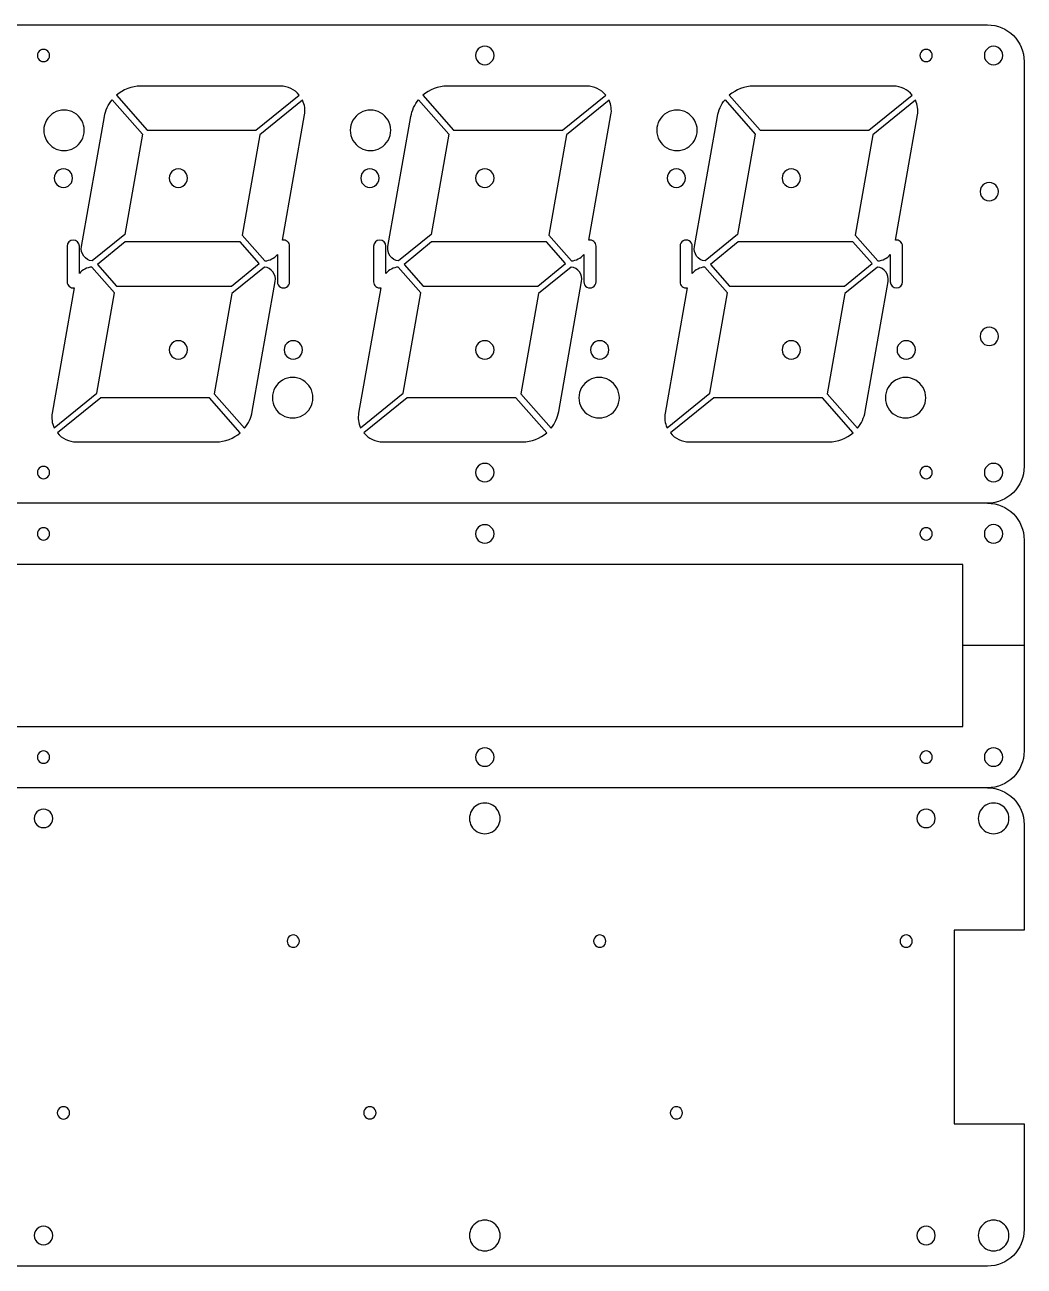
# Model space of a CAD drawing. Extents: x 0 to 528, y 0 to 405.
# Drawn here: x 139.1 to 302.1, y 202.5 to 404.9 of the extents above; entities that cross this region are included whole.
import ezdxf

# ---------------------------------------------------------------- set-up
doc = ezdxf.new("R2010")
doc.units = 0
doc.layers.add('Capa_1', color=7, linetype='CONTINUOUS')

msp = doc.modelspace()

# ---------------------------------------------------------------- linework, layer by layer
at = {"layer": 'Capa_1', "color": 7}
for points in [[(132.099751, 404.932441), (296.09947, 404.932441)], [(302.099442, 398.932453), (302.099442, 332.93257)], [(180.746134, 394.93246), (157.947785, 394.93246)], [(230.746045, 394.93246), (207.947697, 394.93246)], [(280.745965, 394.93246), (257.9476, 394.93246)], [(153.29649, 392.722633), (158.234193, 387.101506), (155.352463, 370.758411), (150.026965, 366.43251)], [(153.993168, 393.444772), (159.010958, 387.732473), (176.748763, 387.732473), (183.827722, 393.48271)], [(203.296401, 392.722633), (208.234102, 387.101506), (205.352374, 370.758411), (200.026877, 366.43251)], [(203.99308, 393.444772), (209.01087, 387.732473), (226.748672, 387.732473), (233.827634, 393.48271)], [(253.296313, 392.722633), (258.234011, 387.101506), (255.352281, 370.758411), (250.026788, 366.43251)], [(253.992986, 393.444772), (259.010774, 387.732473), (276.748594, 387.732473), (283.827535, 393.48271)], [(184.366942, 392.632375), (177.409209, 386.980613), (174.527481, 370.637517), (178.22124, 366.43251)], [(234.366851, 392.632375), (227.409121, 386.980613), (224.527393, 370.637517), (228.221149, 366.43251)], [(284.366755, 392.632375), (277.409019, 386.980613), (274.527315, 370.637517), (278.22105, 366.43251)], [(148.299189, 368.765128), (152.038948, 389.974357)], [(181.084929, 369.818842), (184.685357, 390.237874)], [(198.2991, 368.765128), (202.03886, 389.974357)], [(231.084841, 369.818842), (234.685269, 390.237874)], [(248.299012, 368.765128), (252.038772, 389.974357)], [(281.084763, 369.818842), (284.68518, 390.237874)], [(145.949727, 368.832507), (145.949727, 363.032517)], [(147.949722, 364.391748), (147.949722, 368.832507)], [(182.249663, 363.032517), (182.249663, 368.832507)], [(195.949639, 368.832507), (195.949639, 363.032517)], [(197.949634, 364.391748), (197.949634, 368.832507)], [(232.249574, 363.032517), (232.249574, 368.832507)], [(245.949548, 368.832507), (245.949548, 363.032517)], [(247.949546, 364.391748), (247.949546, 368.832507)], [(282.249483, 363.032517), (282.249483, 368.832507)], [(180.249665, 367.473273), (180.249665, 363.032517)], [(230.249577, 367.473273), (230.249577, 363.032517)], [(280.249475, 367.473273), (280.249475, 363.032517)], [(143.832448, 339.232645), (150.790178, 344.884411), (153.671906, 361.227503), (149.97815, 365.432511)], [(178.172425, 365.432511), (172.846925, 361.10661), (169.965197, 344.763517), (174.902898, 339.142391)], [(193.83236, 339.232645), (200.79009, 344.884411), (203.671818, 361.227503), (199.978061, 365.432511)], [(228.172334, 365.432511), (222.846836, 361.10661), (219.965108, 344.763517), (224.902809, 339.142391)], [(243.832271, 339.232645), (250.790001, 344.884411), (253.67173, 361.227503), (249.977973, 365.432511)], [(278.172235, 365.432511), (272.846738, 361.10661), (269.965007, 344.763517), (274.902732, 339.142391)], [(176.160439, 341.890663), (179.900199, 363.099896)], [(226.160351, 341.890663), (229.90011, 363.099896)], [(276.160267, 341.890663), (279.900014, 363.099896)], [(147.114458, 362.046178), (143.514033, 341.627147)], [(197.11437, 362.046178), (193.513942, 341.627147)], [(247.114281, 362.046178), (243.513854, 341.627147)], [(174.206222, 338.420249), (169.188432, 344.132551), (151.450627, 344.132551), (144.371665, 338.38231)], [(224.206131, 338.420249), (219.188341, 344.132551), (201.450539, 344.132551), (194.371577, 338.38231)], [(274.206032, 338.420249), (269.188244, 344.132551), (251.450451, 344.132551), (244.371488, 338.38231)], [(147.453257, 336.932563), (170.251602, 336.932563)], [(197.453168, 336.932563), (220.251514, 336.932563)], [(247.453077, 336.932563), (270.251418, 336.932563)], [(296.09947, 326.93258), (132.099751, 326.93258)], [(302.100183, 320.932764), (302.100183, 303.732773), (292.100189, 303.732773), (292.100189, 316.932766), (136.10026, 316.932766), (136.10026, 303.732773), (126.100286, 303.732773), (126.100286, 320.932764)], [(136.10026, 303.732773), (136.10026, 290.532779), (292.100189, 290.532779), (292.100189, 303.732773)], [(302.100183, 303.732773), (302.100183, 286.532781)], [(296.100186, 280.532785), (132.100265, 280.532785)], [(302.100015, 274.532518), (302.100015, 257.332547), (290.700036, 257.332547), (290.700036, 225.732603), (302.100015, 225.732603), (302.100015, 208.532635)], [(296.100027, 202.532644), (132.100308, 202.532644)]]:
    msp.add_lwpolyline(points, dxfattribs=at)
for points in [[(143.099731, 399.932449)], [(215.599602, 399.932449)], [(287.099472, 399.932449)], [(298.599461, 399.932449)], [(153.993168, 393.444772)], [(203.99308, 393.444772)], [(253.992986, 393.444772)], [(148.74972, 387.732473)], [(198.749632, 387.732473)], [(248.749544, 387.732473)], [(146.849724, 379.932485)], [(165.599691, 379.932485)], [(196.849636, 379.932485)], [(215.599602, 379.932485)], [(246.849548, 379.932485)], [(265.599522, 379.932485)], [(297.899454, 377.732489)], [(154.032263, 362.332518), (172.770064, 362.332518), (177.27633, 365.992958), (174.167127, 369.532506), (155.429327, 369.532506), (150.923057, 365.872065)], [(204.032172, 362.332518), (222.769975, 362.332518), (227.276242, 365.992958), (224.167039, 369.532506), (205.429235, 369.532506), (200.922969, 365.872065)], [(254.032091, 362.332518), (272.769876, 362.332518), (277.276146, 365.992958), (274.166953, 369.532506), (255.429142, 369.532506), (250.92288, 365.872065)], [(180.249665, 367.473273)], [(230.249577, 367.473273)], [(280.249475, 367.473273)], [(147.949722, 364.391748)], [(197.949634, 364.391748)], [(247.949546, 364.391748)], [(297.899454, 354.132531)], [(165.599691, 351.932536)], [(184.34966, 351.932536)], [(215.599602, 351.932536)], [(234.349569, 351.932536)], [(265.599522, 351.932536)], [(284.349477, 351.932536)], [(186.049655, 344.132551)], [(236.049566, 344.132551)], [(286.049475, 344.132551)], [(176.160439, 341.890663)], [(226.160351, 341.890663)], [(276.160267, 341.890663)], [(174.206222, 338.420249)], [(224.206131, 338.420249)], [(274.206032, 338.420249)], [(143.099731, 331.932571)], [(215.599602, 331.932571)], [(287.099472, 331.932571)], [(298.599461, 331.932571)], [(143.100258, 321.932763)], [(215.600228, 321.932763)], [(287.100191, 321.932763)], [(298.600185, 321.932763)], [(143.100258, 285.532782)], [(215.600228, 285.532782)], [(287.100191, 285.532782)], [(298.600185, 285.532782)], [(143.600296, 275.532514)], [(216.600169, 275.532514)], [(287.60004, 275.532514)], [(299.600022, 275.532514)], [(183.850226, 255.53255)], [(233.850138, 255.53255)], [(283.850049, 255.53255)], [(146.350291, 227.5326)], [(196.350203, 227.5326)], [(246.350114, 227.5326)], [(143.600296, 207.532636)], [(216.600169, 207.532636)], [(287.60004, 207.532636)], [(299.600022, 207.532636)]]:
    msp.add_lwpolyline(points, close=True, dxfattribs=at)
for points in [[(296.09947, 404.932441), (299.413165, 404.932432), (302.099441, 402.246148), (302.099442, 398.932453)], [(141.59937, 400.799523), (141.289785, 400.620611), (141.099285, 400.290014), (141.099736, 399.932449)], [(142.600096, 400.799523), (142.290511, 400.978436), (141.908956, 400.978436), (141.59937, 400.799523)], [(143.099731, 399.932449), (143.100181, 400.290014), (142.909681, 400.620611), (142.600096, 400.799523)], [(213.349292, 401.232394), (212.885031, 400.964203), (212.599218, 400.468607), (212.599608, 399.932449)], [(214.849919, 401.232394), (214.385658, 401.500586), (213.813553, 401.500586), (213.349292, 401.232394)], [(215.599602, 399.932449), (215.599992, 400.468607), (215.31418, 400.964203), (214.849919, 401.232394)], [(285.598372, 400.80168), (285.288407, 400.622192), (285.098112, 400.290629), (285.099491, 399.932449)], [(286.600591, 400.80168), (286.290627, 400.981169), (285.908336, 400.981169), (285.598372, 400.80168)], [(287.099472, 399.932449), (287.100851, 400.290629), (286.910556, 400.622192), (286.600591, 400.80168)], [(296.349461, 401.231487), (295.88536, 400.963538), (295.599461, 400.468348), (295.599461, 399.932449)], [(297.849461, 401.231487), (297.385359, 401.499436), (296.813563, 401.499436), (296.349461, 401.231487)], [(298.599461, 399.932449), (298.599461, 400.468348), (298.313562, 400.963538), (297.849461, 401.231487)], [(141.099736, 399.932449), (141.099285, 399.574885), (141.289785, 399.244288), (141.59937, 399.065376)], [(141.59937, 399.065376), (141.908956, 398.886463), (142.290511, 398.886463), (142.600096, 399.065376)], [(142.600096, 399.065376), (142.909681, 399.244288), (143.100181, 399.574885), (143.099731, 399.932449)], [(212.599608, 399.932449), (212.599218, 399.396292), (212.885031, 398.900696), (213.349292, 398.632504)], [(214.849919, 398.632504), (215.31418, 398.900696), (215.599992, 399.396292), (215.599602, 399.932449)], [(285.099491, 399.932449), (285.098112, 399.57427), (285.288407, 399.242707), (285.598372, 399.063218)], [(285.598372, 399.063218), (285.908336, 398.88373), (286.290627, 398.88373), (286.600591, 399.063218)], [(286.600591, 399.063218), (286.910556, 399.242707), (287.100851, 399.57427), (287.099472, 399.932449)], [(295.599461, 399.932449), (295.599461, 399.396551), (295.88536, 398.901361), (296.349461, 398.633412)], [(297.849461, 398.633412), (298.313562, 398.901361), (298.599461, 399.396551), (298.599461, 399.932449)], [(213.349292, 398.632504), (213.813553, 398.364313), (214.385658, 398.364313), (214.849919, 398.632504)], [(296.349461, 398.633412), (296.813563, 398.365462), (297.385359, 398.365462), (297.849461, 398.633412)], [(157.947785, 394.93246), (156.492802, 394.93246), (155.08739, 394.403757), (153.993168, 393.444772)], [(183.827722, 393.48271), (183.06782, 394.40094), (181.938021, 394.93246), (180.746134, 394.93246)], [(207.947697, 394.93246), (206.492714, 394.93246), (205.087302, 394.403757), (203.99308, 393.444772)], [(233.827634, 393.48271), (233.067732, 394.40094), (231.937933, 394.93246), (230.746045, 394.93246)], [(257.9476, 394.93246), (256.492619, 394.932459), (255.087207, 394.403757), (253.992986, 393.444772)], [(283.827535, 393.48271), (283.067637, 394.400935), (281.937846, 394.932454), (280.745965, 394.93246)], [(152.038948, 389.974357), (152.216755, 390.982746), (152.649669, 391.928853), (153.29649, 392.722633)], [(202.03886, 389.974357), (202.216666, 390.982746), (202.649581, 391.928853), (203.296401, 392.722633)], [(252.038772, 389.974357), (252.216578, 390.982746), (252.649492, 391.928853), (253.296313, 392.722633)], [(147.100105, 390.591453), (146.07889, 391.181234), (144.820564, 391.181234), (143.799348, 390.591453)], [(184.685357, 390.237874), (184.828519, 391.049783), (184.717308, 391.886095), (184.366942, 392.632375)], [(197.100017, 390.591453), (196.078801, 391.181234), (194.820475, 391.181234), (193.79926, 390.591453)], [(234.685269, 390.237874), (234.82843, 391.049783), (234.717218, 391.886095), (234.366851, 392.632375)], [(247.099928, 390.591453), (246.078713, 391.181234), (244.820387, 391.181234), (243.799171, 390.591453)], [(284.68518, 390.237874), (284.828339, 391.049784), (284.717124, 391.886096), (284.366755, 392.632375)], [(143.799348, 390.591453), (142.778132, 390.001672), (142.14926, 388.911762), (142.149733, 387.732473)], [(148.74972, 387.732473), (148.750193, 388.911762), (148.121321, 390.001672), (147.100105, 390.591453)], [(193.79926, 390.591453), (192.778044, 390.001672), (192.149172, 388.911762), (192.149644, 387.732473)], [(198.749632, 387.732473), (198.750104, 388.911762), (198.121232, 390.001672), (197.100017, 390.591453)], [(243.799171, 390.591453), (242.777956, 390.001672), (242.149084, 388.911762), (242.149556, 387.732473)], [(248.749544, 387.732473), (248.750016, 388.911762), (248.121144, 390.001672), (247.099928, 390.591453)], [(142.149733, 387.732473), (142.14926, 386.553184), (142.778132, 385.463274), (143.799348, 384.873493)], [(147.100105, 384.873493), (148.121321, 385.463274), (148.750193, 386.553184), (148.74972, 387.732473)], [(192.149644, 387.732473), (192.149172, 386.553184), (192.778044, 385.463274), (193.79926, 384.873493)], [(197.100017, 384.873493), (198.121232, 385.463274), (198.750104, 386.553184), (198.749632, 387.732473)], [(242.149556, 387.732473), (242.149084, 386.553184), (242.777956, 385.463274), (243.799171, 384.873493)], [(247.099928, 384.873493), (248.121144, 385.463274), (248.750016, 386.553184), (248.749544, 387.732473)], [(143.799348, 384.873493), (144.820564, 384.283712), (146.07889, 384.283712), (147.100105, 384.873493)], [(193.79926, 384.873493), (194.820475, 384.283712), (196.078801, 384.283712), (197.100017, 384.873493)], [(243.799171, 384.873493), (244.820387, 384.283712), (246.078713, 384.283712), (247.099928, 384.873493)], [(144.599472, 381.232263), (144.13524, 380.964117), (143.849412, 380.468595), (143.849731, 379.932485)], [(146.099983, 381.232263), (145.635752, 381.50041), (145.063703, 381.50041), (144.599472, 381.232263)], [(146.849724, 379.932485), (146.850043, 380.468595), (146.564215, 380.964117), (146.099983, 381.232263)], [(163.34938, 381.23243), (162.885119, 380.964239), (162.599307, 380.468642), (162.599697, 379.932485)], [(164.850007, 381.23243), (164.385746, 381.500622), (163.813641, 381.500622), (163.34938, 381.23243)], [(165.599691, 379.932485), (165.600081, 380.468642), (165.314268, 380.964239), (164.850007, 381.23243)], [(194.599383, 381.232263), (194.135152, 380.964117), (193.849324, 380.468595), (193.849642, 379.932485)], [(196.099895, 381.232263), (195.635663, 381.50041), (195.063615, 381.50041), (194.599383, 381.232263)], [(196.849636, 379.932485), (196.849955, 380.468595), (196.564126, 380.964117), (196.099895, 381.232263)], [(213.349292, 381.23243), (212.885031, 380.964239), (212.599218, 380.468642), (212.599608, 379.932485)], [(214.849919, 381.23243), (214.385658, 381.500622), (213.813553, 381.500622), (213.349292, 381.23243)], [(215.599602, 379.932485), (215.599992, 380.468642), (215.31418, 380.964239), (214.849919, 381.23243)], [(244.599295, 381.232263), (244.135064, 380.964117), (243.849235, 380.468595), (243.849554, 379.932485)], [(246.099807, 381.232263), (245.635575, 381.50041), (245.063526, 381.50041), (244.599295, 381.232263)], [(246.849548, 379.932485), (246.849866, 380.468595), (246.564038, 380.964117), (246.099807, 381.232263)], [(263.349522, 381.231523), (262.885421, 380.963574), (262.599523, 380.468384), (262.599523, 379.932485)], [(264.849522, 381.231523), (264.385421, 381.499472), (263.813624, 381.499472), (263.349522, 381.231523)], [(265.599522, 379.932485), (265.599522, 380.468384), (265.313624, 380.963574), (264.849522, 381.231523)], [(143.849731, 379.932485), (143.849412, 379.396376), (144.13524, 378.900854), (144.599472, 378.632707)], [(144.599472, 378.632707), (145.063703, 378.36456), (145.635752, 378.36456), (146.099983, 378.632707)], [(146.099983, 378.632707), (146.564215, 378.900854), (146.850043, 379.396376), (146.849724, 379.932485)], [(162.599697, 379.932485), (162.599307, 379.396328), (162.885119, 378.900731), (163.34938, 378.63254)], [(163.34938, 378.63254), (163.813641, 378.364349), (164.385746, 378.364349), (164.850007, 378.63254)], [(164.850007, 378.63254), (165.314268, 378.900731), (165.600081, 379.396328), (165.599691, 379.932485)], [(193.849642, 379.932485), (193.849324, 379.396376), (194.135152, 378.900854), (194.599383, 378.632707)], [(194.599383, 378.632707), (195.063615, 378.36456), (195.635663, 378.36456), (196.099895, 378.632707)], [(196.099895, 378.632707), (196.564126, 378.900854), (196.849955, 379.396376), (196.849636, 379.932485)], [(212.599608, 379.932485), (212.599218, 379.396328), (212.885031, 378.900731), (213.349292, 378.63254)], [(213.349292, 378.63254), (213.813553, 378.364349), (214.385658, 378.364349), (214.849919, 378.63254)], [(214.849919, 378.63254), (215.31418, 378.900731), (215.599992, 379.396328), (215.599602, 379.932485)], [(243.849554, 379.932485), (243.849235, 379.396376), (244.135064, 378.900854), (244.599295, 378.632707)], [(244.599295, 378.632707), (245.063526, 378.36456), (245.635575, 378.36456), (246.099807, 378.632707)], [(246.099807, 378.632707), (246.564038, 378.900854), (246.849866, 379.396376), (246.849548, 379.932485)], [(262.599523, 379.932485), (262.599523, 379.396587), (262.885421, 378.901397), (263.349522, 378.633447)], [(263.349522, 378.633447), (263.813624, 378.365498), (264.385421, 378.365498), (264.849522, 378.633447)], [(264.849522, 378.633447), (265.313624, 378.901397), (265.599522, 379.396587), (265.599522, 379.932485)], [(295.649454, 379.031527), (295.185353, 378.763578), (294.899455, 378.268388), (294.899455, 377.732489)], [(297.149454, 379.031527), (296.685352, 379.299476), (296.113556, 379.299476), (295.649454, 379.031527)], [(297.899454, 377.732489), (297.899454, 378.268388), (297.613555, 378.763578), (297.149454, 379.031527)], [(294.899455, 377.732489), (294.899455, 377.196591), (295.185353, 376.701401), (295.649454, 376.433452)], [(297.149454, 376.433452), (297.613555, 376.701401), (297.899454, 377.196591), (297.899454, 377.732489)], [(295.649454, 376.433452), (296.113556, 376.165502), (296.685352, 376.165502), (297.149454, 376.433452)], [(146.949725, 369.831245), (146.397933, 369.831245), (145.950423, 369.384298), (145.949727, 368.832507)], [(147.949722, 368.832507), (147.949027, 369.384298), (147.501517, 369.831245), (146.949725, 369.831245)], [(148.66166, 367.227418), (148.334931, 367.668525), (148.203867, 368.224535), (148.299189, 368.765128)], [(181.895908, 369.595635), (181.671539, 369.785639), (181.374924, 369.867276), (181.084929, 369.818842)], [(182.249663, 368.832507), (182.249663, 369.126518), (182.120277, 369.405632), (181.895908, 369.595635)], [(196.949637, 369.831245), (196.397845, 369.831245), (195.950334, 369.384298), (195.949639, 368.832507)], [(197.949634, 368.832507), (197.948939, 369.384298), (197.501428, 369.831245), (196.949637, 369.831245)], [(198.661571, 367.227418), (198.334842, 367.668525), (198.203779, 368.224535), (198.2991, 368.765128)], [(231.89582, 369.595635), (231.671451, 369.785639), (231.374835, 369.867276), (231.084841, 369.818842)], [(232.249574, 368.832507), (232.249574, 369.126518), (232.120189, 369.405632), (231.89582, 369.595635)], [(246.449547, 369.698531), (246.140147, 369.519898), (245.949548, 369.189772), (245.949548, 368.832507)], [(247.449546, 369.698531), (247.140146, 369.877164), (246.758948, 369.877164), (246.449547, 369.698531)], [(247.949546, 368.832507), (247.949546, 369.189772), (247.758947, 369.519898), (247.449546, 369.698531)], [(248.661483, 367.227418), (248.334754, 367.668525), (248.203691, 368.224535), (248.299012, 368.765128)], [(281.895733, 369.595629), (281.671367, 369.785632), (281.374756, 369.867272), (281.084763, 369.818842)], [(282.249483, 368.832507), (282.249483, 369.126515), (282.120099, 369.405627), (281.895733, 369.595629)], [(150.026965, 366.43251), (149.48206, 366.498886), (148.988389, 366.786311), (148.66166, 367.227418)], [(178.22124, 366.43251), (179.007995, 366.498987), (179.736825, 366.872942), (180.249665, 367.473273)], [(200.026877, 366.43251), (199.481972, 366.498886), (198.988301, 366.786311), (198.661571, 367.227418)], [(228.221149, 366.43251), (229.007905, 366.498986), (229.736736, 366.872941), (230.249577, 367.473273)], [(250.026788, 366.43251), (249.481883, 366.498886), (248.988212, 366.786311), (248.661483, 367.227418)], [(278.22105, 366.43251), (279.007805, 366.498987), (279.736635, 366.872942), (280.249475, 367.473273)], [(149.97815, 365.432511), (149.191394, 365.366035), (148.462563, 364.992079), (147.949722, 364.391748)], [(179.537727, 364.637603), (179.210999, 365.078709), (178.717329, 365.366134), (178.172425, 365.432511)], [(179.900199, 363.099896), (179.995519, 363.640488), (179.864456, 364.196497), (179.537727, 364.637603)], [(199.978061, 365.432511), (199.191306, 365.366035), (198.462474, 364.992079), (197.949634, 364.391748)], [(229.537638, 364.637604), (229.210909, 365.07871), (228.717238, 365.366135), (228.172334, 365.432511)], [(229.90011, 363.099896), (229.995431, 363.640488), (229.864367, 364.196497), (229.537638, 364.637604)], [(249.977973, 365.432511), (249.191217, 365.366035), (248.462386, 364.992079), (247.949546, 364.391748)], [(279.537541, 364.637605), (279.210811, 365.078711), (278.71714, 365.366136), (278.172235, 365.432511)], [(279.900014, 363.099896), (279.995335, 363.640489), (279.864271, 364.196498), (279.537541, 364.637605)], [(145.949727, 363.032517), (145.949727, 362.738505), (146.079112, 362.459391), (146.30348, 362.269388)], [(180.249665, 363.032517), (180.249665, 362.675252), (180.440264, 362.345125), (180.749664, 362.166492)], [(181.749663, 362.166492), (182.059064, 362.345125), (182.249663, 362.675252), (182.249663, 363.032517)], [(195.949639, 363.032517), (195.949638, 362.738505), (196.079023, 362.459391), (196.303392, 362.269388)], [(230.249577, 363.032517), (230.249577, 362.675252), (230.440175, 362.345125), (230.749576, 362.166492)], [(231.749575, 362.166492), (232.058976, 362.345125), (232.249574, 362.675252), (232.249574, 363.032517)], [(245.949548, 363.032517), (245.949547, 362.738505), (246.078933, 362.45939), (246.303302, 362.269386)], [(280.249475, 363.032517), (280.249475, 362.48023), (280.697192, 362.032513), (281.249479, 362.032513)], [(281.249479, 362.032513), (281.801766, 362.032513), (282.249483, 362.48023), (282.249483, 363.032517)], [(146.30348, 362.269388), (146.527849, 362.079384), (146.824464, 361.997745), (147.114458, 362.046178)], [(180.749664, 362.166492), (181.059065, 361.98786), (181.440263, 361.98786), (181.749663, 362.166492)], [(196.303392, 362.269388), (196.52776, 362.079384), (196.824375, 361.997745), (197.11437, 362.046178)], [(230.749576, 362.166492), (231.058977, 361.98786), (231.440174, 361.98786), (231.749575, 362.166492)], [(246.303302, 362.269386), (246.527671, 362.079382), (246.824286, 361.997744), (247.114281, 362.046178)], [(295.649454, 355.431569), (295.185353, 355.16362), (294.899455, 354.66843), (294.899455, 354.132531)], [(297.149454, 355.431569), (296.685352, 355.699518), (296.113556, 355.699518), (295.649454, 355.431569)], [(297.899454, 354.132531), (297.899454, 354.66843), (297.613555, 355.16362), (297.149454, 355.431569)], [(163.34938, 353.232481), (162.885119, 352.964289), (162.599307, 352.468693), (162.599697, 351.932536)], [(164.850007, 353.232481), (164.385746, 353.500672), (163.813641, 353.500672), (163.34938, 353.232481)], [(165.599691, 351.932536), (165.600081, 352.468693), (165.314268, 352.964289), (164.850007, 353.232481)], [(182.099662, 353.231572), (181.635561, 352.963623), (181.349663, 352.468433), (181.349663, 351.932536)], [(183.59966, 353.231572), (183.135559, 353.499521), (182.563763, 353.499521), (182.099662, 353.231572)], [(184.34966, 351.932536), (184.34966, 352.468433), (184.063761, 352.963623), (183.59966, 353.231572)], [(213.349292, 353.232481), (212.885031, 352.964289), (212.599218, 352.468693), (212.599608, 351.932536)], [(214.849919, 353.232481), (214.385658, 353.500672), (213.813553, 353.500672), (213.349292, 353.232481)], [(215.599602, 351.932536), (215.599992, 352.468693), (215.31418, 352.964289), (214.849919, 353.232481)], [(232.099258, 353.232481), (231.634997, 352.964289), (231.349185, 352.468693), (231.349575, 351.932536)], [(233.599885, 353.232481), (233.135624, 353.500672), (232.563519, 353.500672), (232.099258, 353.232481)], [(234.349569, 351.932536), (234.349959, 352.468693), (234.064146, 352.964289), (233.599885, 353.232481)], [(263.349522, 353.231573), (262.885421, 352.963624), (262.599523, 352.468434), (262.599523, 351.932536)], [(264.849522, 353.231573), (264.385421, 353.499522), (263.813624, 353.499522), (263.349522, 353.231573)], [(265.599522, 351.932536), (265.599522, 352.468434), (265.313624, 352.963624), (264.849522, 353.231573)], [(282.099478, 353.231573), (281.635377, 352.963624), (281.349478, 352.468434), (281.349478, 351.932536)], [(283.599478, 353.231573), (283.135376, 353.499522), (282.56358, 353.499522), (282.099478, 353.231573)], [(284.349477, 351.932536), (284.349477, 352.468434), (284.063579, 352.963624), (283.599478, 353.231573)], [(294.899455, 354.132531), (294.899455, 353.596633), (295.185353, 353.101443), (295.649454, 352.833494)], [(295.649454, 352.833494), (296.113556, 352.565545), (296.685352, 352.565545), (297.149454, 352.833494)], [(297.149454, 352.833494), (297.613555, 353.101443), (297.899454, 353.596633), (297.899454, 354.132531)], [(162.599697, 351.932536), (162.599307, 351.396378), (162.885119, 350.900782), (163.34938, 350.63259)], [(163.34938, 350.63259), (163.813641, 350.364399), (164.385746, 350.364399), (164.850007, 350.63259)], [(164.850007, 350.63259), (165.314268, 350.900782), (165.600081, 351.396378), (165.599691, 351.932536)], [(181.349663, 351.932536), (181.349663, 351.396638), (181.635561, 350.901448), (182.099662, 350.633499)], [(182.099662, 350.633499), (182.563763, 350.36555), (183.135559, 350.36555), (183.59966, 350.633499)], [(183.59966, 350.633499), (184.063761, 350.901448), (184.34966, 351.396638), (184.34966, 351.932536)], [(212.599608, 351.932536), (212.599218, 351.396378), (212.885031, 350.900782), (213.349292, 350.63259)], [(213.349292, 350.63259), (213.813553, 350.364399), (214.385658, 350.364399), (214.849919, 350.63259)], [(214.849919, 350.63259), (215.31418, 350.900782), (215.599992, 351.396378), (215.599602, 351.932536)], [(231.349575, 351.932536), (231.349185, 351.396378), (231.634997, 350.900782), (232.099258, 350.63259)], [(232.099258, 350.63259), (232.563519, 350.364399), (233.135624, 350.364399), (233.599885, 350.63259)], [(233.599885, 350.63259), (234.064146, 350.900782), (234.349959, 351.396378), (234.349569, 351.932536)], [(262.599523, 351.932536), (262.599523, 351.396637), (262.885421, 350.901447), (263.349522, 350.633498)], [(263.349522, 350.633498), (263.813624, 350.365549), (264.385421, 350.365549), (264.849522, 350.633498)], [(264.849522, 350.633498), (265.313624, 350.901447), (265.599522, 351.396637), (265.599522, 351.932536)], [(281.349478, 351.932536), (281.349478, 351.396637), (281.635376, 350.901447), (282.099478, 350.633498)], [(282.099478, 350.633498), (282.56358, 350.365548), (283.135376, 350.365548), (283.599478, 350.633498)], [(283.599478, 350.633498), (284.063579, 350.901447), (284.349478, 351.396637), (284.349477, 351.932536)], [(181.099282, 346.991531), (180.078067, 346.40175), (179.449195, 345.31184), (179.449667, 344.132551)], [(184.400039, 346.991531), (183.378824, 347.581312), (182.120498, 347.581312), (181.099282, 346.991531)], [(186.049655, 344.132551), (186.050127, 345.31184), (185.421255, 346.40175), (184.400039, 346.991531)], [(231.099194, 346.991531), (230.077978, 346.40175), (229.449106, 345.31184), (229.449579, 344.132551)], [(234.399951, 346.991531), (233.378735, 347.581312), (232.12041, 347.581312), (231.099194, 346.991531)], [(236.049566, 344.132551), (236.050039, 345.31184), (235.421167, 346.40175), (234.399951, 346.991531)], [(281.09948, 346.990432), (280.078458, 346.400944), (279.449482, 345.311526), (279.449482, 344.132551)], [(284.399477, 346.990432), (283.378455, 347.57992), (282.120503, 347.57992), (281.09948, 346.990432)], [(286.049475, 344.132551), (286.049475, 345.311526), (285.4205, 346.400944), (284.399477, 346.990432)], [(179.449667, 344.132551), (179.449195, 342.953262), (180.078067, 341.863352), (181.099282, 341.273571)], [(184.400039, 341.273571), (185.421255, 341.863352), (186.050127, 342.953262), (186.049655, 344.132551)], [(229.449579, 344.132551), (229.449106, 342.953262), (230.077978, 341.863352), (231.099194, 341.273571)], [(234.399951, 341.273571), (235.421167, 341.863352), (236.050039, 342.953262), (236.049566, 344.132551)], [(279.449482, 344.132551), (279.449482, 342.953575), (280.078458, 341.864157), (281.09948, 341.27467)], [(284.399477, 341.27467), (285.4205, 341.864157), (286.049475, 342.953575), (286.049475, 344.132551)], [(143.514033, 341.627147), (143.370871, 340.815238), (143.482082, 339.978926), (143.832448, 339.232645)], [(174.902898, 339.142391), (175.549718, 339.93617), (175.982632, 340.882276), (176.160439, 341.890663)], [(181.099282, 341.273571), (182.120498, 340.68379), (183.378824, 340.68379), (184.400039, 341.273571)], [(193.513942, 341.627147), (193.370781, 340.815238), (193.481993, 339.978926), (193.83236, 339.232645)], [(224.902809, 339.142391), (225.549629, 339.93617), (225.982544, 340.882276), (226.160351, 341.890663)], [(231.099194, 341.273571), (232.12041, 340.68379), (233.378735, 340.68379), (234.399951, 341.273571)], [(243.513854, 341.627147), (243.370693, 340.815238), (243.481904, 339.978926), (243.832271, 339.232645)], [(274.902732, 339.142391), (275.54955, 339.93617), (275.982463, 340.882276), (276.160267, 341.890663)], [(281.09948, 341.27467), (282.120503, 340.685182), (283.378455, 340.685182), (284.399477, 341.27467)], [(144.371665, 338.38231), (145.131568, 337.464081), (146.261368, 336.932562), (147.453257, 336.932563)], [(170.251602, 336.932563), (171.706586, 336.932562), (173.111999, 337.461264), (174.206222, 338.420249)], [(194.371577, 338.38231), (195.13148, 337.464081), (196.26128, 336.932562), (197.453168, 336.932563)], [(220.251514, 336.932563), (221.706496, 336.932563), (223.111909, 337.461265), (224.206131, 338.420249)], [(244.371488, 338.38231), (245.131391, 337.464082), (246.26119, 336.932563), (247.453077, 336.932563)], [(270.251418, 336.932563), (271.706399, 336.932564), (273.11181, 337.461265), (274.206032, 338.420249)], [(141.59937, 332.799645), (141.289785, 332.620733), (141.099285, 332.290136), (141.099736, 331.932571)], [(142.600096, 332.799645), (142.290511, 332.978558), (141.908956, 332.978558), (141.59937, 332.799645)], [(143.099731, 331.932571), (143.100181, 332.290136), (142.909681, 332.620733), (142.600096, 332.799645)], [(213.349292, 333.232516), (212.885031, 332.964325), (212.599218, 332.468729), (212.599608, 331.932571)], [(214.849919, 333.232516), (214.385658, 333.500708), (213.813553, 333.500708), (213.349292, 333.232516)], [(215.599602, 331.932571), (215.599992, 332.468729), (215.31418, 332.964325), (214.849919, 333.232516)], [(285.598372, 332.801802), (285.288407, 332.622313), (285.098112, 332.290751), (285.099491, 331.932571)], [(286.600591, 332.801802), (286.290627, 332.981291), (285.908336, 332.981291), (285.598372, 332.801802)], [(287.099472, 331.932571), (287.100851, 332.290751), (286.910556, 332.622313), (286.600591, 332.801802)], [(296.349461, 333.231609), (295.88536, 332.96366), (295.599461, 332.46847), (295.599461, 331.932571)], [(302.099442, 332.93257), (302.099443, 329.618874), (299.413166, 326.932589), (296.09947, 326.93258)], [(297.849461, 333.231609), (297.385359, 333.499558), (296.813563, 333.499558), (296.349461, 333.231609)], [(298.599461, 331.932571), (298.599461, 332.46847), (298.313562, 332.96366), (297.849461, 333.231609)], [(141.099736, 331.932571), (141.099285, 331.575007), (141.289785, 331.24441), (141.59937, 331.065498)], [(141.59937, 331.065498), (141.908956, 330.886585), (142.290511, 330.886585), (142.600096, 331.065498)], [(142.600096, 331.065498), (142.909681, 331.24441), (143.100181, 331.575007), (143.099731, 331.932571)], [(212.599608, 331.932571), (212.599218, 331.396414), (212.885031, 330.900818), (213.349292, 330.632626)], [(213.349292, 330.632626), (213.813553, 330.364435), (214.385658, 330.364435), (214.849919, 330.632626)], [(214.849919, 330.632626), (215.31418, 330.900818), (215.599992, 331.396414), (215.599602, 331.932571)], [(285.099491, 331.932571), (285.098112, 331.574392), (285.288407, 331.242829), (285.598372, 331.06334)], [(285.598372, 331.06334), (285.908336, 330.883852), (286.290627, 330.883852), (286.600591, 331.06334)], [(286.600591, 331.06334), (286.910556, 331.242829), (287.100851, 331.574392), (287.099472, 331.932571)], [(295.599461, 331.932571), (295.599461, 331.396673), (295.88536, 330.901483), (296.349461, 330.633534)], [(296.349461, 330.633534), (296.813563, 330.365584), (297.385359, 330.365584), (297.849461, 330.633534)], [(297.849461, 330.633534), (298.313562, 330.901483), (298.599461, 331.396673), (298.599461, 331.932571)], [(296.100186, 326.932761), (299.413895, 326.932761), (302.100183, 324.246472), (302.100183, 320.932764)], [(141.599141, 322.802036), (141.289169, 322.622536), (141.098877, 322.290955), (141.100274, 321.932763)], [(141.100274, 321.932763), (141.098877, 321.574572), (141.289169, 321.24299), (141.599141, 321.06349)], [(142.601391, 322.802036), (142.291418, 322.981536), (141.909113, 322.981536), (141.599141, 322.802036)], [(143.100258, 321.932763), (143.101654, 322.290955), (142.911363, 322.622536), (142.601391, 322.802036)], [(142.601391, 321.06349), (142.911363, 321.24299), (143.101654, 321.574572), (143.100258, 321.932763)], [(213.350229, 323.231801), (212.886128, 322.963851), (212.60023, 322.468661), (212.60023, 321.932763)], [(212.60023, 321.932763), (212.60023, 321.396865), (212.886128, 320.901675), (213.350229, 320.633726)], [(214.850229, 323.231801), (214.386127, 323.49975), (213.814331, 323.49975), (213.350229, 323.231801)], [(215.600228, 321.932763), (215.600228, 322.468661), (215.31433, 322.963851), (214.850229, 323.231801)], [(214.850229, 320.633726), (215.31433, 320.901675), (215.600228, 321.396865), (215.600228, 321.932763)], [(285.600063, 322.799161), (285.290596, 322.620429), (285.100032, 322.290135), (285.100192, 321.932763)], [(285.100192, 321.932763), (285.100032, 321.575391), (285.290596, 321.245098), (285.600063, 321.066365)], [(286.600321, 322.799161), (286.290854, 322.977893), (285.909529, 322.977893), (285.600063, 322.799161)], [(287.100191, 321.932763), (287.100351, 322.290135), (286.909787, 322.620429), (286.600321, 322.799161)], [(286.600321, 321.066365), (286.909787, 321.245098), (287.100351, 321.575391), (287.100191, 321.932763)], [(296.349712, 323.233171), (295.885369, 322.964856), (295.599599, 322.469053), (295.600187, 321.932763)], [(295.600187, 321.932763), (295.599599, 321.396474), (295.885369, 320.90067), (296.349712, 320.632356)], [(297.85066, 323.233171), (297.386318, 323.501485), (296.814054, 323.501485), (296.349712, 323.233171)], [(298.600185, 321.932763), (298.600773, 322.469053), (298.315003, 322.964856), (297.85066, 323.233171)], [(297.85066, 320.632356), (298.315003, 320.90067), (298.600773, 321.396474), (298.600185, 321.932763)], [(141.599141, 321.06349), (141.909113, 320.88399), (142.291418, 320.88399), (142.601391, 321.06349)], [(213.350229, 320.633726), (213.814331, 320.365777), (214.386127, 320.365777), (214.850229, 320.633726)], [(285.600063, 321.066365), (285.909529, 320.887633), (286.290854, 320.887633), (286.600321, 321.066365)], [(296.349712, 320.632356), (296.814054, 320.364041), (297.386318, 320.364041), (297.85066, 320.632356)], [(141.599141, 286.402055), (141.289169, 286.222555), (141.098877, 285.890973), (141.100274, 285.532782)], [(141.100274, 285.532782), (141.098877, 285.174591), (141.289169, 284.843009), (141.599141, 284.663509)], [(142.601391, 286.402055), (142.291418, 286.581555), (141.909113, 286.581555), (141.599141, 286.402055)], [(143.100258, 285.532782), (143.101654, 285.890973), (142.911363, 286.222555), (142.601391, 286.402055)], [(142.601391, 284.663509), (142.911363, 284.843009), (143.101654, 285.174591), (143.100258, 285.532782)], [(213.350229, 286.831819), (212.886128, 286.56387), (212.60023, 286.06868), (212.60023, 285.532782)], [(212.60023, 285.532782), (212.60023, 284.996884), (212.886128, 284.501694), (213.350229, 284.233745)], [(214.850229, 286.831819), (214.386127, 287.099768), (213.814331, 287.099768), (213.350229, 286.831819)], [(215.600228, 285.532782), (215.600228, 286.06868), (215.31433, 286.56387), (214.850229, 286.831819)], [(214.850229, 284.233745), (215.31433, 284.501694), (215.600228, 284.996884), (215.600228, 285.532782)], [(285.600063, 286.39918), (285.290596, 286.220448), (285.100032, 285.890154), (285.100192, 285.532782)], [(285.100192, 285.532782), (285.100032, 285.17541), (285.290596, 284.845116), (285.600063, 284.666384)], [(286.600321, 286.39918), (286.290854, 286.577912), (285.909529, 286.577912), (285.600063, 286.39918)], [(287.100191, 285.532782), (287.100351, 285.890154), (286.909787, 286.220448), (286.600321, 286.39918)], [(286.600321, 284.666384), (286.909787, 284.845116), (287.100351, 285.17541), (287.100191, 285.532782)], [(296.349712, 286.833189), (295.885369, 286.564875), (295.599599, 286.069071), (295.600187, 285.532782)], [(295.600187, 285.532782), (295.599599, 284.996492), (295.885369, 284.500689), (296.349712, 284.232375)], [(302.100183, 286.532781), (302.100183, 283.219073), (299.413895, 280.532785), (296.100186, 280.532785)], [(297.85066, 286.833189), (297.386318, 287.101504), (296.814054, 287.101504), (296.349712, 286.833189)], [(298.600185, 285.532782), (298.600773, 286.069071), (298.315003, 286.564875), (297.85066, 286.833189)], [(297.85066, 284.232375), (298.315003, 284.500689), (298.600773, 284.996492), (298.600185, 285.532782)], [(141.599141, 284.663509), (141.909113, 284.484009), (142.291418, 284.484009), (142.601391, 284.663509)], [(213.350229, 284.233745), (213.814331, 283.965795), (214.386127, 283.965795), (214.850229, 284.233745)], [(285.600063, 284.666384), (285.909529, 284.487652), (286.290854, 284.487652), (286.600321, 284.666384)], [(296.349712, 284.232375), (296.814054, 283.96406), (297.386318, 283.96406), (297.85066, 284.232375)], [(296.100027, 280.532506), (299.413729, 280.532506), (302.100015, 277.84622), (302.100015, 274.532518)], [(212.850175, 277.697574), (212.076673, 277.250993), (211.600177, 276.425676), (211.600177, 275.532514)], [(215.350171, 277.697574), (214.576669, 278.144155), (213.623676, 278.144155), (212.850175, 277.697574)], [(216.600169, 275.532514), (216.600169, 276.425676), (216.123672, 277.250993), (215.350171, 277.697574)], [(295.850028, 277.697574), (295.076526, 277.250993), (294.60003, 276.425676), (294.60003, 275.532514)], [(298.350024, 277.697574), (297.576522, 278.144155), (296.623529, 278.144155), (295.850028, 277.697574)], [(299.600022, 275.532514), (299.600022, 276.425676), (299.123525, 277.250993), (298.350024, 277.697574)], [(141.350297, 276.831552), (140.886195, 276.563603), (140.600297, 276.068412), (140.600297, 275.532514)], [(140.600297, 275.532514), (140.600297, 274.996616), (140.886195, 274.501425), (141.350297, 274.233476)], [(142.850296, 276.831552), (142.386195, 277.099501), (141.814398, 277.099501), (141.350297, 276.831552)], [(143.600296, 275.532514), (143.600296, 276.068412), (143.314398, 276.563603), (142.850296, 276.831552)], [(142.850296, 274.233476), (143.314398, 274.501425), (143.600296, 274.996616), (143.600296, 275.532514)], [(211.600177, 275.532514), (211.600177, 274.639351), (212.076673, 273.814035), (212.850175, 273.367454)], [(215.350171, 273.367454), (216.123672, 273.814035), (216.600169, 274.639351), (216.600169, 275.532514)], [(285.34973, 276.832459), (284.885469, 276.564268), (284.599657, 276.068671), (284.600047, 275.532514)], [(284.600047, 275.532514), (284.599657, 274.996357), (284.885469, 274.50076), (285.34973, 274.232569)], [(286.850357, 276.832459), (286.386096, 277.10065), (285.813991, 277.10065), (285.34973, 276.832459)], [(287.60004, 275.532514), (287.600431, 276.068671), (287.314618, 276.564268), (286.850357, 276.832459)], [(286.850357, 274.232569), (287.314618, 274.50076), (287.600431, 274.996357), (287.60004, 275.532514)], [(294.60003, 275.532514), (294.60003, 274.639351), (295.076526, 273.814035), (295.850028, 273.367454)], [(298.350024, 273.367454), (299.123525, 273.814035), (299.600022, 274.639351), (299.600022, 275.532514)], [(141.350297, 274.233476), (141.814398, 273.965527), (142.386195, 273.965527), (142.850296, 274.233476)], [(212.850175, 273.367454), (213.623676, 272.920873), (214.576669, 272.920873), (215.350171, 273.367454)], [(285.34973, 274.232569), (285.813991, 273.964378), (286.386096, 273.964378), (286.850357, 274.232569)], [(295.850028, 273.367454), (296.623529, 272.920873), (297.576522, 272.920873), (298.350024, 273.367454)], [(182.349866, 256.399624), (182.04028, 256.220711), (181.849781, 255.890115), (181.850231, 255.53255)], [(181.850231, 255.53255), (181.849781, 255.174985), (182.04028, 254.844389), (182.349866, 254.665476)], [(183.350591, 256.399624), (183.041006, 256.578536), (182.659451, 256.578536), (182.349866, 256.399624)], [(183.850226, 255.53255), (183.850677, 255.890115), (183.660177, 256.220711), (183.350591, 256.399624)], [(183.350591, 254.665476), (183.660177, 254.844389), (183.850677, 255.174985), (183.850226, 255.53255)], [(232.350139, 256.398574), (232.040739, 256.219942), (231.85014, 255.889815), (231.85014, 255.53255)], [(231.85014, 255.53255), (231.85014, 255.175285), (232.040739, 254.845158), (232.350139, 254.666525)], [(233.350138, 256.398574), (233.040738, 256.577207), (232.65954, 256.577207), (232.350139, 256.398574)], [(233.850138, 255.53255), (233.850138, 255.889815), (233.659539, 256.219942), (233.350138, 256.398574)], [(233.350138, 254.666525), (233.659539, 254.845158), (233.850138, 255.175285), (233.850138, 255.53255)], [(282.350051, 256.398574), (282.04065, 256.219942), (281.850052, 255.889815), (281.850052, 255.53255)], [(281.850052, 255.53255), (281.850052, 255.175285), (282.04065, 254.845158), (282.350051, 254.666525)], [(283.35005, 256.398574), (283.040649, 256.577207), (282.659452, 256.577207), (282.350051, 256.398574)], [(283.850049, 255.53255), (283.850049, 255.889815), (283.659451, 256.219942), (283.35005, 256.398574)], [(283.35005, 254.666525), (283.659451, 254.845158), (283.850049, 255.175285), (283.850049, 255.53255)], [(182.349866, 254.665476), (182.659451, 254.486563), (183.041006, 254.486563), (183.350591, 254.665476)], [(232.350139, 254.666525), (232.65954, 254.487893), (233.040738, 254.487893), (233.350138, 254.666525)], [(282.350051, 254.666525), (282.659452, 254.487893), (283.040649, 254.487893), (283.35005, 254.666525)], [(144.84919, 228.401831), (144.539226, 228.222342), (144.34893, 227.890779), (144.350309, 227.5326)], [(144.350309, 227.5326), (144.34893, 227.174421), (144.539226, 226.842858), (144.84919, 226.663369)], [(145.85141, 228.401831), (145.541445, 228.58132), (145.159155, 228.58132), (144.84919, 228.401831)], [(146.350291, 227.5326), (146.35167, 227.890779), (146.161375, 228.222342), (145.85141, 228.401831)], [(145.85141, 226.663369), (146.161375, 226.842858), (146.35167, 227.174421), (146.350291, 227.5326)], [(194.849842, 228.399674), (194.540257, 228.220761), (194.349757, 227.890165), (194.350208, 227.5326)], [(194.350208, 227.5326), (194.349757, 227.175035), (194.540257, 226.844439), (194.849842, 226.665526)], [(195.850568, 228.399674), (195.540983, 228.578586), (195.159428, 228.578586), (194.849842, 228.399674)], [(196.350203, 227.5326), (196.350653, 227.890165), (196.160153, 228.220761), (195.850568, 228.399674)], [(195.850568, 226.665526), (196.160153, 226.844439), (196.350653, 227.175035), (196.350203, 227.5326)], [(244.849754, 228.399674), (244.540169, 228.220761), (244.349669, 227.890165), (244.350119, 227.5326)], [(244.350119, 227.5326), (244.349669, 227.175035), (244.540169, 226.844439), (244.849754, 226.665526)], [(245.85048, 228.399674), (245.540894, 228.578586), (245.159339, 228.578586), (244.849754, 228.399674)], [(246.350114, 227.5326), (246.350565, 227.890165), (246.160065, 228.220761), (245.85048, 228.399674)], [(245.85048, 226.665526), (246.160065, 226.844439), (246.350565, 227.175035), (246.350114, 227.5326)], [(144.84919, 226.663369), (145.159155, 226.48388), (145.541445, 226.48388), (145.85141, 226.663369)], [(194.849842, 226.665526), (195.159428, 226.486614), (195.540983, 226.486614), (195.850568, 226.665526)], [(244.849754, 226.665526), (245.159339, 226.486614), (245.540894, 226.486614), (245.85048, 226.665526)], [(141.350297, 208.831674), (140.886195, 208.563725), (140.600297, 208.068534), (140.600297, 207.532636)], [(142.850296, 208.831674), (142.386195, 209.099623), (141.814398, 209.099623), (141.350297, 208.831674)], [(143.600296, 207.532636), (143.600296, 208.068534), (143.314398, 208.563725), (142.850296, 208.831674)], [(212.850175, 209.697696), (212.076673, 209.251115), (211.600177, 208.425798), (211.600177, 207.532636)], [(215.350171, 209.697696), (214.576669, 210.144277), (213.623676, 210.144277), (212.850175, 209.697696)], [(216.600169, 207.532636), (216.600169, 208.425798), (216.123672, 209.251115), (215.350171, 209.697696)], [(285.34973, 208.832581), (284.885469, 208.56439), (284.599657, 208.068793), (284.600047, 207.532636)], [(286.850357, 208.832581), (286.386096, 209.100772), (285.813991, 209.100772), (285.34973, 208.832581)], [(287.60004, 207.532636), (287.600431, 208.068793), (287.314618, 208.56439), (286.850357, 208.832581)], [(295.850028, 209.697696), (295.076526, 209.251115), (294.60003, 208.425798), (294.60003, 207.532636)], [(298.350024, 209.697696), (297.576522, 210.144277), (296.623529, 210.144277), (295.850028, 209.697696)], [(302.100015, 208.532635), (302.100015, 205.218933), (299.413729, 202.532644), (296.100027, 202.532644)], [(299.600022, 207.532636), (299.600022, 208.425798), (299.123525, 209.251115), (298.350024, 209.697696)], [(140.600297, 207.532636), (140.600297, 206.996738), (140.886195, 206.501547), (141.350297, 206.233598)], [(142.850296, 206.233598), (143.314398, 206.501547), (143.600296, 206.996738), (143.600296, 207.532636)], [(211.600177, 207.532636), (211.600177, 206.639473), (212.076673, 205.814157), (212.850175, 205.367576)], [(215.350171, 205.367576), (216.123672, 205.814157), (216.600169, 206.639473), (216.600169, 207.532636)], [(284.600047, 207.532636), (284.599657, 206.996479), (284.885469, 206.500882), (285.34973, 206.232691)], [(286.850357, 206.232691), (287.314618, 206.500882), (287.600431, 206.996479), (287.60004, 207.532636)], [(294.60003, 207.532636), (294.60003, 206.639473), (295.076526, 205.814157), (295.850028, 205.367576)], [(298.350024, 205.367576), (299.123525, 205.814157), (299.600022, 206.639473), (299.600022, 207.532636)], [(141.350297, 206.233598), (141.814398, 205.965649), (142.386195, 205.965649), (142.850296, 206.233598)], [(212.850175, 205.367576), (213.623676, 204.920995), (214.576669, 204.920995), (215.350171, 205.367576)], [(285.34973, 206.232691), (285.813991, 205.9645), (286.386096, 205.9645), (286.850357, 206.232691)], [(295.850028, 205.367576), (296.623529, 204.920995), (297.576522, 204.920995), (298.350024, 205.367576)]]:
    msp.add_open_spline(points, degree=3, dxfattribs=at)

doc.saveas('drawing.dxf')
